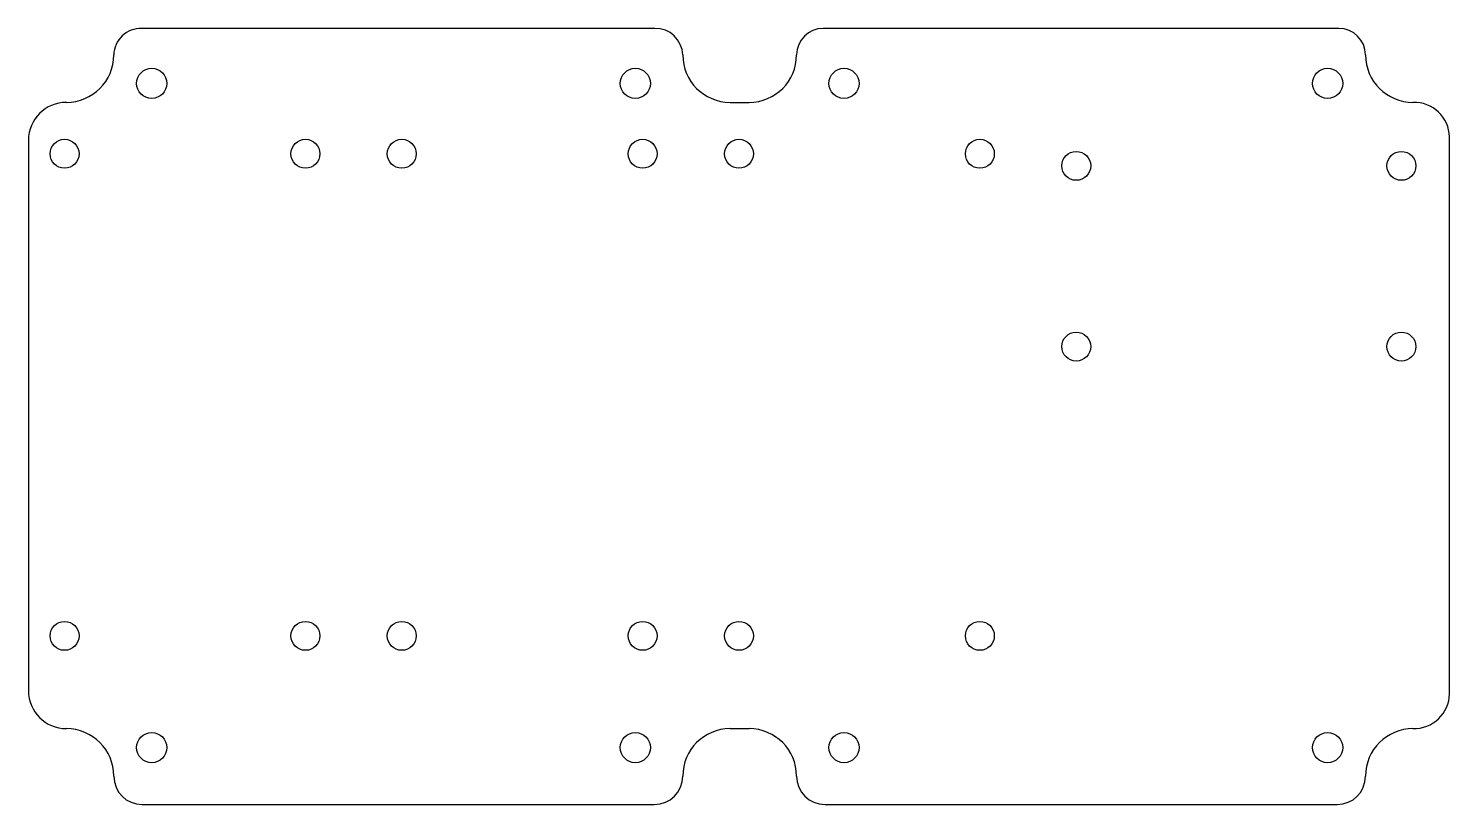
# Model space of a CAD drawing. Extents: x 0 to 5.9, y 0 to 3.22.
import ezdxf

# ---------------------------------------------------------------- set-up
doc = ezdxf.new("R2010")
doc.units = 0
doc.layers.add('20', color=7, linetype='CONTINUOUS')

msp = doc.modelspace()

# ---------------------------------------------------------------- linework, layer by layer
at = {"layer": '20'}
for p, q in [((2.6, 3.22), (0.47, 3.22)), ((5.44, 3.22), (3.3, 3.22)), ((2.913386, 2.913386), (2.992126, 2.913386)), ((0, 2.755906), (0, 0.472441)), ((5.9, 0.46), (5.9, 2.77)), ((2.913386, 0.314961), (2.992126, 0.314961)), ((0.472441, 0), (2.598425, 0)), ((3.307087, 0), (5.433071, 0))]:
    msp.add_line(p, q, dxfattribs=at)
for centre, radius in [((0.511811, 2.992126), 0.0625), ((2.519685, 2.992126), 0.0625), ((3.385827, 2.992126), 0.0625), ((5.393701, 2.992126), 0.0625), ((0.15, 2.7), 0.06), ((1.15, 2.7), 0.06), ((1.55, 2.7), 0.06), ((2.55, 2.7), 0.06), ((2.95, 2.7), 0.06), ((3.95, 2.7), 0.06), ((4.35, 2.65), 0.06), ((5.7, 2.65), 0.06), ((4.35, 1.9), 0.06), ((5.7, 1.9), 0.06), ((0.15, 0.7), 0.06), ((1.15, 0.7), 0.06), ((1.55, 0.7), 0.06), ((2.55, 0.7), 0.06), ((2.95, 0.7), 0.06), ((3.95, 0.7), 0.06), ((0.511811, 0.23622), 0.0625), ((2.519685, 0.23622), 0.0625), ((3.385827, 0.23622), 0.0625), ((5.393701, 0.23622), 0.0625)]:
    msp.add_circle(centre, radius, dxfattribs=at)
for centre, radius, start, end in [((0.467047, 3.107283), 0.112755, 88.499406, 178.499406), ((2.603386, 3.10685), 0.1132, 1.713976, 91.713976), ((3.29937, 3.109606), 0.110396, 89.673066, 179.673066), ((5.440709, 3.109528), 0.110475, 0.367537, 90.367537), ((0.15748, 3.110236), 0.19685, 270, 0), ((2.913386, 3.110236), 0.19685, 180, 270), ((2.992126, 3.110236), 0.19685, 270, 0), ((5.748031, 3.110236), 0.19685, 180, 270), ((0.15748, 2.755906), 0.15748, 90, 180), ((5.752323, 2.765709), 0.14774, 1.664485, 91.664485), ((0.15748, 0.472441), 0.15748, 180, 270), ((5.751496, 0.463465), 0.148544, 268.663543, 358.663543), ((0.15748, 0.11811), 0.19685, 0, 90), ((2.913386, 0.11811), 0.19685, 90, 180), ((2.992126, 0.11811), 0.19685, 0, 90), ((5.748031, 0.11811), 0.19685, 90, 180), ((0.472441, 0.11811), 0.11811, 180, 270), ((2.598425, 0.11811), 0.11811, 270, 0), ((3.307087, 0.11811), 0.11811, 180, 270), ((5.433071, 0.11811), 0.11811, 270, 0)]:
    msp.add_arc(centre, radius, start, end, dxfattribs=at)

doc.saveas('drawing.dxf')
